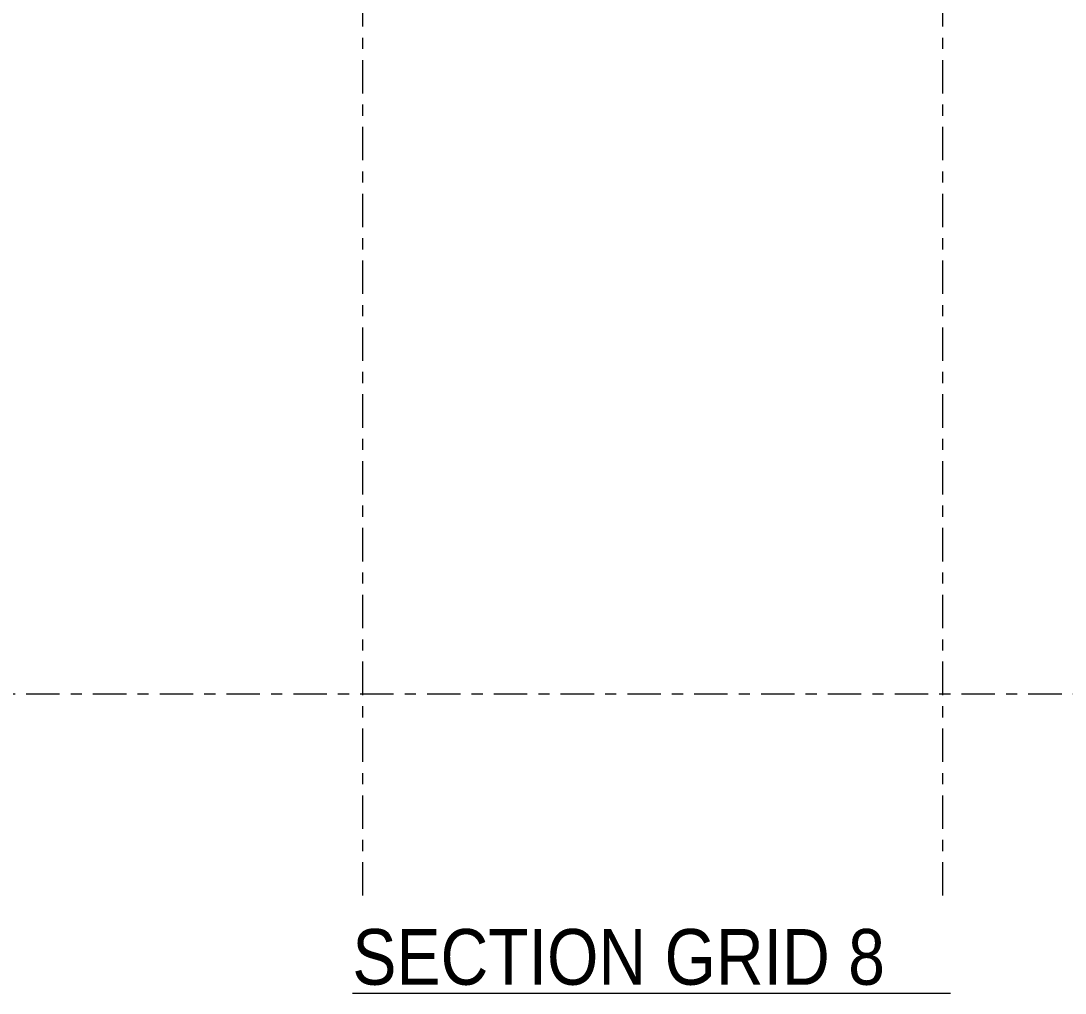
# Model space of a CAD drawing. Header units: millimetres. Extents: x -65 to 757, y -38 to 536.
# Drawn here: x 212.8 to 306.6, y 361.8 to 449 of the extents above; entities that cross this region are included whole.
import ezdxf

# ---------------------------------------------------------------- set-up
doc = ezdxf.new("R2010")
doc.units = ezdxf.units.MM
doc.linetypes.add('XKITLINE00', pattern=[0])
doc.linetypes.add('XKITLINE03', pattern=[6, 3, -1, 1, -1])
doc.layers.add('OtherObjectType', color=7, linetype='Continuous', lineweight=0)
doc.layers.add('S-grid', color=1, linetype='Continuous', lineweight=0)
doc.styles.add('ARIAL', font='ARIAL.TTF')

# ---------------------------------------------------------------- blocks, each defined once
blk = doc.blocks.new('*A1548')
at = {"layer": 'S-grid', "color": 1, "linetype": 'XKITLINE03', "lineweight": 0}
blk.add_line((57.27, 388.615), (572.491, 388.615), dxfattribs=at)
blk = doc.blocks.new('*A1590')
at = {"layer": 'OtherObjectType', "color": 5, "linetype": 'XKITLINE00', "lineweight": 0}
blk.add_line((242.565, 361.751), (296.284, 361.751), dxfattribs=at)
at = {"layer": 'OtherObjectType', "color": 7, "style": 'ARIAL', "width": 0.85}
blk.add_text('SECTION GRID 8', height=5, dxfattribs=at).set_placement((242.565, 362.501))
blk = doc.blocks.new('*A1594')
at = {"layer": 'S-grid', "color": 1, "linetype": 'XKITLINE03', "lineweight": 0}
for p, q in [((243.512, 484.458), (243.512, 512.157)), ((243.512, 370.501), (243.512, 474.704))]:
    blk.add_line(p, q, dxfattribs=at)
at = {"layer": 'S-grid', "color": 3, "style": 'ARIAL', "width": 0.85}
blk.add_text('V2', height=3, dxfattribs=at).set_placement((241.065, 513.157))
blk = doc.blocks.new('*A1789')
at = {"layer": 'S-grid', "color": 1, "linetype": 'XKITLINE03', "lineweight": 0}
blk.add_line((295.595, 370.501), (295.595, 512.157), dxfattribs=at)
at = {"layer": 'S-grid', "color": 3, "style": 'ARIAL', "width": 0.85}
blk.add_text('V3', height=3, dxfattribs=at).set_placement((293.148, 513.157))

msp = doc.modelspace()

# ---------------------------------------------------------------- block references
at = {"lineweight": 0}
for name in ['*A1594', '*A1789', '*A1548', '*A1590']:
    msp.add_blockref(name, (0, 0), dxfattribs=at)

doc.saveas('drawing.dxf')
